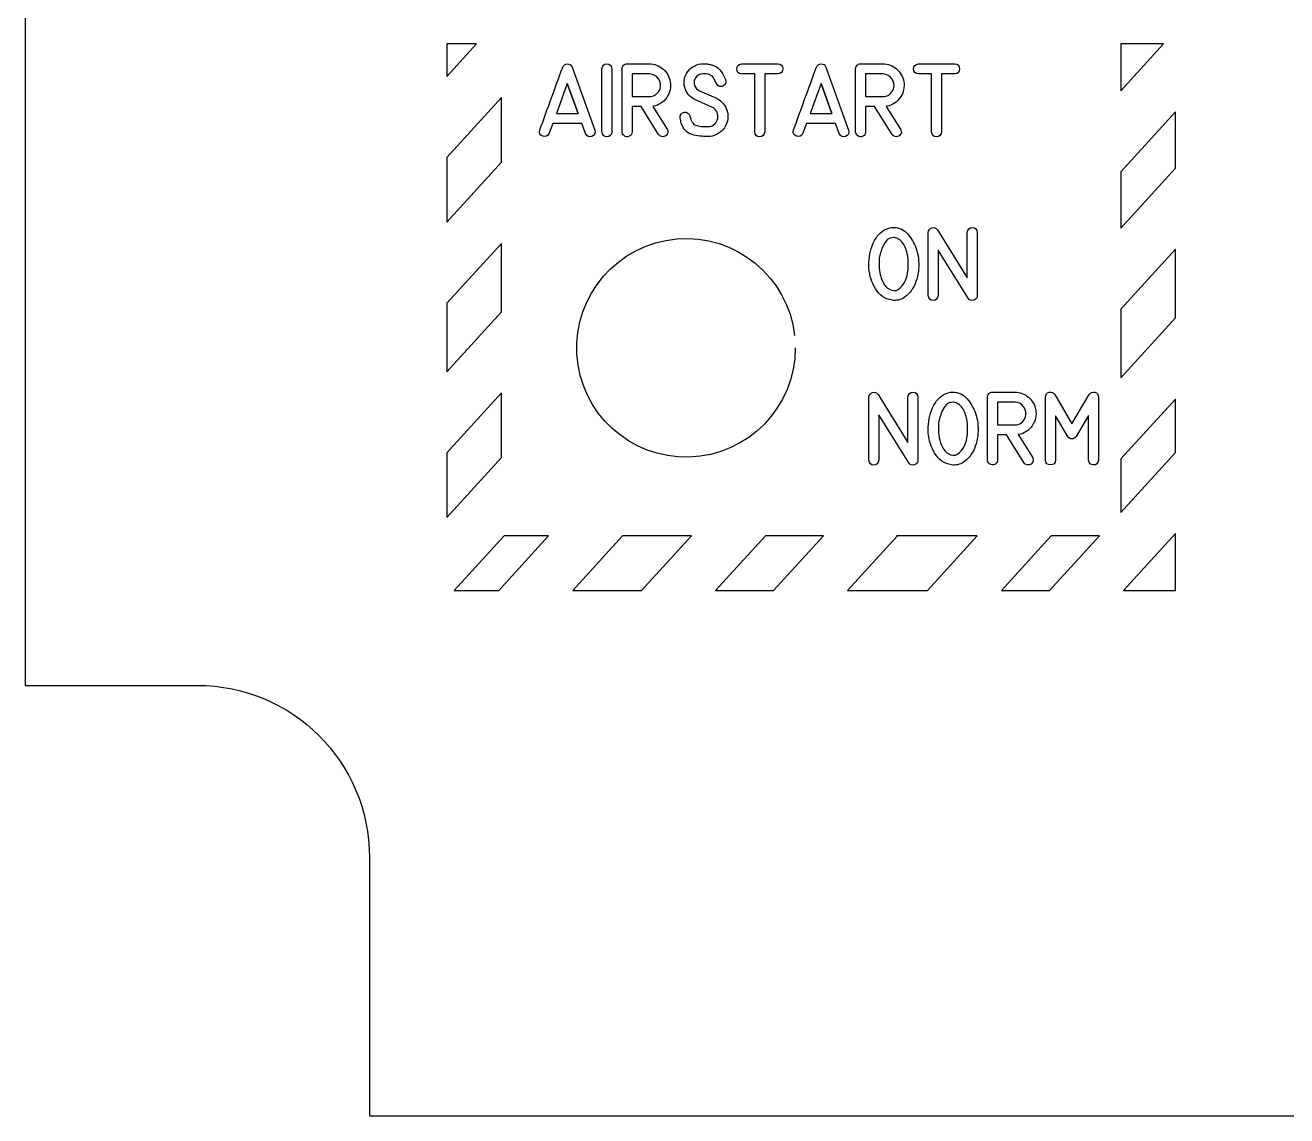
# Model space of a CAD drawing. Extents: x -85 to 801, y 107 to 738.
# Drawn here: x 368.8 to 576.5, y 126.4 to 306 of the extents above; entities that cross this region are included whole.
import ezdxf

# ---------------------------------------------------------------- set-up
doc = ezdxf.new("R2010")
doc.units = 0
doc.layers.add('Layer_1', color=7, linetype='CONTINUOUS')

msp = doc.modelspace()

# ---------------------------------------------------------------- linework, layer by layer
at = {"layer": 'Layer_1', "color": 7}
for points in [[(397.110813, 404.019836), (368.764469, 404.019836), (368.764469, 399.617972), (368.764469, 197.232236), (397.110813, 197.232236)], [(467.889846, 299.591575), (471.52851, 299.591575)], [(480.416825, 299.590894), (481.061367, 299.573887)], [(486.768671, 299.591461), (492.715928, 299.591461)], [(506.350772, 299.591688), (509.989436, 299.591688)], [(515.901458, 299.591461), (521.848715, 299.591461)], [(458.831197, 299.052397), (462.587046, 288.693014)], [(463.741342, 288.400054), (463.741342, 298.759408)], [(465.405392, 298.759408), (465.405392, 288.400054)], [(467.069471, 288.4176), (467.069471, 298.771115)], [(471.610431, 297.939118), (468.721757, 297.939118), (468.721757, 294.189109), (471.528454, 294.189109)], [(481.278019, 297.868734), (480.897156, 297.93308), (480.358091, 297.950088)], [(488.919061, 288.411761), (488.919061, 297.939118), (486.768671, 297.939118)], [(492.715928, 297.939118), (490.571405, 297.939118), (490.571405, 288.411761)], [(500.620224, 299.052397), (504.376072, 288.693014)], [(505.530397, 288.417713), (505.530397, 298.771228)], [(510.071329, 297.939118), (507.182655, 297.939118), (507.182655, 294.189109), (509.989351, 294.189109)], [(518.051849, 288.411761), (518.051849, 297.939118), (515.901458, 297.939118)], [(521.848715, 297.939118), (519.704192, 297.939118), (519.704192, 288.411761)], [(479.672447, 295.231266), (479.736794, 295.202069), (479.807093, 295.172872), (482.514775, 293.978183)], [(481.852375, 292.471824), (479.139477, 293.661298), (479.051603, 293.708069)], [(482.514775, 293.978183), (482.608602, 293.93708), (482.71405, 293.884356), (482.807877, 293.831631)], [(473.075348, 287.978287), (470.186646, 292.542633), (468.721814, 292.542633), (468.721814, 288.417628)], [(472.225776, 292.607206), (472.114375, 292.590198), (474.469852, 288.862951)], [(478.225899, 291.048293), (478.242907, 290.995569)], [(511.536246, 287.978287), (508.647572, 292.542746), (507.18274, 292.542746), (507.18274, 288.417742)], [(510.686702, 292.60732), (510.575301, 292.590312), (512.93075, 288.862951)], [(461.034312, 288.1188), (460.430787, 289.794586), (455.655402, 289.794586), (455.06948, 288.159817)], [(502.823339, 288.1188), (502.219814, 289.794586), (497.444428, 289.794586), (496.858507, 288.159817)], [(519.003865, 272.244756), (523.925745, 264.34046), (523.925745, 271.805301)], [(517.48628, 261.457654), (517.48628, 271.805301)], [(525.578088, 271.805301), (525.578088, 261.457654)], [(524.060504, 261.024038), (519.138624, 268.916627), (519.138624, 261.457654)], [(528.080287, 245.53372), (531.718951, 245.53372)], [(507.712989, 234.342397), (507.712989, 244.690044)], [(509.230573, 245.129499), (514.152425, 237.225203), (514.152425, 244.690044)], [(515.804769, 244.690044), (515.804769, 234.342397)], [(527.259912, 234.360057), (527.259912, 244.713572)], [(531.800816, 243.881433), (528.912142, 243.881433), (528.912142, 240.131452), (531.718838, 240.131452)], [(536.810457, 234.354104), (536.810457, 244.701751)], [(538.351455, 245.135339), (541.16983, 240.289654), (544.017487, 245.135339)], [(545.546778, 244.701751), (545.546948, 234.354104)], [(514.287213, 233.908809), (509.365332, 241.80137), (509.365332, 234.342397)], [(540.460998, 238.233005), (538.46297, 241.654876), (538.468639, 234.354104)], [(543.894605, 234.354104), (543.894605, 241.67245), (541.884841, 238.233005)], [(533.265761, 233.92063), (530.377087, 238.48509), (528.912255, 238.48509), (528.912255, 234.360085)], [(532.416217, 238.549351), (532.304816, 238.532343), (534.660236, 234.805294)], [(425.457184, 168.884589), (425.457184, 161.799137), (425.457184, 154.712211), (425.457184, 126.364564), (744.072435, 126.364564), (744.072435, 154.712211), (744.072435, 161.799137), (744.072435, 168.884589)]]:
    msp.add_lwpolyline(points, dxfattribs=at)
for points in [[(438.217852, 302.869276), (438.217852, 297.522595), (443.097241, 302.869276)], [(549.219288, 302.869276), (549.219288, 295.162753), (556.252016, 302.869276)], [(459.833131, 291.441061), (458.051896, 296.362942), (456.258926, 291.441061)], [(458.051896, 296.362942), (459.833131, 291.441061)], [(501.622157, 291.441061), (499.840923, 296.362942), (498.047953, 291.441061)], [(499.840923, 296.362942), (501.622157, 291.441061)], [(447.217852, 294.033345), (438.217852, 284.172009), (438.217852, 273.522614), (447.217852, 283.385395)], [(558.219288, 291.673474), (549.219288, 281.812167), (549.219288, 272.54262), (558.219288, 282.403956)], [(453.528454, 288.722324)], [(488.919061, 288.411761)], [(495.31748, 288.722324)], [(518.051849, 288.411761)], [(511.80857, 270.984983)], [(447.217852, 270.033335), (438.217852, 260.172028), (438.217852, 248.889798), (447.217852, 258.751106)], [(515.505827, 269.19788)], [(558.219288, 269.05337), (549.219288, 259.192035), (549.219288, 247.881969), (558.219288, 257.743304)], [(447.217852, 245.401994), (438.217852, 235.540687), (438.217852, 224.889789), (447.217852, 234.751124)], [(521.582173, 243.869726)], [(558.219288, 244.391272), (549.219288, 234.529937), (549.219288, 225.721814), (558.219288, 235.58315)], [(525.279373, 242.082624)], [(447.644098, 221.869276), (439.43074, 212.869276), (446.752035, 212.869276), (454.965392, 221.869276)], [(467.149975, 221.869276), (458.936589, 212.869276), (470.281805, 212.869276), (478.495191, 221.869276)], [(490.678299, 221.869276), (482.464913, 212.869276), (492.028866, 212.869276), (500.242252, 221.869276)], [(512.292047, 221.869276), (512.365181, 221.801811), (504.213335, 212.869191), (517.364702, 212.869191), (525.578088, 221.869191)], [(537.761282, 221.869276), (529.547924, 212.869276), (537.488844, 212.869276), (545.703676, 221.869276)], [(558.219288, 222.232564), (549.673398, 212.869276), (552.217833, 212.869276), (558.219288, 212.869276)]]:
    msp.add_lwpolyline(points, close=True, dxfattribs=at)
for points in [[(457.29017, 299.052397), (457.419052, 299.407861), (457.674917, 299.58755), (458.057764, 299.591461)], [(458.057764, 299.591461), (458.440573, 299.595241), (458.698384, 299.415553), (458.831197, 299.052397)], [(463.741342, 298.759408), (463.823357, 299.310198), (464.098753, 299.585594), (464.567528, 299.585594)], [(464.567528, 299.585594), (465.040176, 299.589373), (465.319465, 299.313978), (465.405392, 298.759408)], [(467.069471, 298.771115), (467.069471, 298.997679), (467.147613, 299.191039), (467.303896, 299.351197)], [(467.303896, 299.351197), (467.463959, 299.511449), (467.659276, 299.591575), (467.889846, 299.591575)], [(471.52851, 299.591575), (472.403509, 299.591575), (473.163269, 299.312277), (473.807792, 298.753682)], [(477.944164, 298.395581), (478.573077, 299.192457), (479.397298, 299.590894), (480.416825, 299.590894)], [(481.061367, 299.573887), (481.272302, 299.534769), (481.475424, 299.495745), (481.670731, 299.456816)], [(481.670731, 299.456816), (481.866038, 299.421666), (482.063301, 299.359209), (482.26252, 299.269446)], [(482.26252, 299.269446), (482.754709, 299.03897), (483.13166, 298.722567), (483.393373, 298.320236)], [(485.948353, 298.759408), (485.952132, 299.267225), (486.225572, 299.544576), (486.768671, 299.591461)], [(492.715928, 299.591461), (493.254983, 299.548564), (493.52451, 299.271213), (493.52451, 298.759408)], [(499.079197, 299.052397), (499.208079, 299.407861), (499.463943, 299.58755), (499.846791, 299.591461)], [(499.846791, 299.591461), (500.2296, 299.595241), (500.487411, 299.415553), (500.620224, 299.052397)], [(505.530397, 298.771228), (505.530397, 298.997792), (505.608539, 299.191153), (505.764822, 299.35131)], [(505.764822, 299.35131), (505.924885, 299.511562), (506.120202, 299.591688), (506.350772, 299.591688)], [(509.989436, 299.591688), (510.864435, 299.591688), (511.624195, 299.312391), (512.268718, 298.753795)], [(515.08114, 298.759408), (515.08492, 299.267225), (515.358359, 299.544576), (515.901458, 299.591461)], [(521.848715, 299.591461), (522.38777, 299.548564), (522.657298, 299.271213), (522.657298, 298.759408)], [(455.403458, 293.884413), (456.032372, 295.607083), (456.661276, 297.329745), (457.29017, 299.052397)], [(473.063556, 297.130507), (472.711984, 297.618803), (472.227609, 297.88834), (471.610431, 297.939118)], [(473.315556, 295.501606), (473.499052, 296.103175), (473.415052, 296.646142), (473.063556, 297.130507)], [(473.807792, 298.753682), (474.452334, 298.198998), (474.852728, 297.493918), (475.008973, 296.638441)], [(477.39926, 295.706126), (477.137528, 296.706132), (477.319162, 297.602617), (477.944164, 298.395581)], [(479.15691, 297.270397), (478.969446, 296.98525), (478.899146, 296.666891), (478.946013, 296.31532)], [(480.358091, 297.950088), (479.834646, 297.942529), (479.434252, 297.715965), (479.15691, 297.270397)], [(481.541641, 297.769238), (481.463594, 297.800419), (481.37572, 297.833584), (481.278019, 297.868734)], [(481.793641, 297.634592), (481.707657, 297.697143), (481.623657, 297.742025), (481.541641, 297.769238)], [(482.274113, 297.042803), (482.160728, 297.281083), (482.00057, 297.478346), (481.793641, 297.634592)], [(483.393373, 298.320236), (483.655106, 297.917887), (483.891439, 297.482334), (484.102375, 297.013578)], [(486.768671, 297.939118), (486.221792, 297.982016), (485.948353, 298.255446), (485.948353, 298.759408)], [(493.52451, 298.759408), (493.52829, 298.251609), (493.258762, 297.97818), (492.715928, 297.939118)], [(497.192485, 293.884413), (497.821398, 295.607083), (498.450302, 297.329745), (499.079197, 299.052397)], [(511.524454, 297.130507), (511.172882, 297.618803), (510.688507, 297.88834), (510.071329, 297.939118)], [(511.776454, 295.501606), (511.95995, 296.103175), (511.87595, 296.646142), (511.524454, 297.130507)], [(512.268718, 298.753795), (512.91326, 298.199112), (513.313654, 297.494031), (513.469899, 296.638554)], [(515.901458, 297.939118), (515.35458, 297.982016), (515.08114, 298.255446), (515.08114, 298.759408)], [(522.657298, 298.759408), (522.661077, 298.251609), (522.39155, 297.97818), (521.848715, 297.939118)], [(472.629997, 294.552397), (472.969852, 294.794589), (473.198372, 295.110992), (473.315556, 295.501606)], [(475.008973, 296.638441), (475.173005, 295.720469), (474.977688, 294.861099), (474.423024, 294.060331)], [(479.051603, 293.708069), (478.164869, 294.176825), (477.614088, 294.842844), (477.39926, 295.706126)], [(478.946013, 296.31532), (479.000627, 295.881732), (479.203748, 295.545798), (479.555376, 295.307518)], [(479.555376, 295.307518), (479.570494, 295.29618), (479.588069, 295.282479), (479.608101, 295.266416)], [(479.608101, 295.266416), (479.627565, 295.255077), (479.649014, 295.243361), (479.672447, 295.231266)], [(482.602224, 296.351405), (482.500743, 296.57795), (482.391373, 296.808416), (482.274113, 297.042803)], [(483.158863, 295.882639), (482.916671, 295.937254), (482.731124, 296.093509), (482.602224, 296.351405)], [(483.826847, 296.011616), (483.623717, 295.867049), (483.401055, 295.824057), (483.158863, 295.882639)], [(483.949871, 296.117065), (483.899036, 296.06623), (483.858028, 296.03108), (483.826847, 296.011616)], [(484.096422, 296.339868), (484.049556, 296.242167), (484.000706, 296.167899), (483.949871, 296.117065)], [(484.155099, 296.861357), (484.197997, 296.669943), (484.178438, 296.496113), (484.096422, 296.339868)], [(484.102375, 297.013578), (484.121839, 296.97068), (484.139414, 296.91994), (484.155099, 296.861357)], [(511.090923, 294.552397), (511.430759, 294.794589), (511.659269, 295.110992), (511.776454, 295.501606)], [(513.469899, 296.638554), (513.633931, 295.720583), (513.438614, 294.861213), (512.88395, 294.060444)], [(453.528454, 288.722324), (454.153455, 290.444976), (454.778457, 292.165672), (455.403458, 293.884413)], [(471.528454, 294.189109), (471.926891, 294.189109), (472.294072, 294.310205), (472.629997, 294.552397)], [(474.423024, 294.060331), (473.872252, 293.263455), (473.139836, 292.77908), (472.225776, 292.607206)], [(482.807877, 293.831631), (482.835279, 293.812167), (482.86457, 293.792608), (482.895751, 293.772954)], [(482.895751, 293.772954), (482.930901, 293.757836), (482.964066, 293.740261), (482.995247, 293.72023)], [(482.995247, 293.72023), (483.76869, 293.212413), (484.247206, 292.509288), (484.430797, 291.610857)], [(495.31748, 288.722324), (495.942482, 290.444976), (496.567483, 292.165672), (497.192485, 293.884413)], [(509.989351, 294.189109), (510.387789, 294.189109), (510.75498, 294.310205), (511.090923, 294.552397)], [(512.88395, 294.060444), (512.333178, 293.263569), (511.600762, 292.779194), (510.686702, 292.60732)], [(476.637874, 290.632337), (476.579291, 290.913591), (476.647701, 291.161631), (476.843102, 291.37646)], [(476.843102, 291.37646), (477.042321, 291.591307), (477.288416, 291.673323), (477.581386, 291.622507)], [(477.581386, 291.622507), (477.889965, 291.559956), (478.104803, 291.368551), (478.225899, 291.048293)], [(478.242907, 290.995569), (478.430372, 290.147915), (478.756545, 289.642054), (479.221427, 289.477984)], [(482.297698, 292.19658), (482.184312, 292.29428), (482.035871, 292.386028), (481.852375, 292.471824)], [(482.807452, 291.329405), (482.721468, 291.677065), (482.55155, 291.966123), (482.297698, 292.19658)], [(482.748775, 290.33331), (482.873688, 290.653625), (482.893247, 290.985657), (482.807452, 291.329405)], [(484.430797, 291.610857), (484.501096, 291.259285), (484.516687, 290.897953), (484.477569, 290.52686)], [(474.469852, 288.862951), (474.719849, 288.42154), (474.64955, 288.050447), (474.258954, 287.749672)], [(476.719795, 290.222164), (476.696362, 290.358983), (476.669055, 290.495707), (476.637874, 290.632337)], [(476.825244, 289.823754), (476.778378, 289.952636), (476.743228, 290.085439), (476.719795, 290.222164)], [(478.588904, 287.954589), (477.764683, 288.188976), (477.176797, 288.812031), (476.825244, 289.823754)], [(479.221427, 289.477984), (479.690183, 289.313953), (480.340573, 289.239685), (481.172598, 289.255181)], [(481.172598, 289.255181), (481.938217, 289.255181), (482.463609, 289.614557), (482.748775, 290.33331)], [(483.915061, 289.050293), (483.606482, 288.601077), (483.217814, 288.253427), (482.749058, 288.007342)], [(484.477569, 290.52686), (484.415017, 289.995609), (484.227515, 289.50342), (483.915061, 289.050293)], [(512.93075, 288.862951), (513.180746, 288.42154), (513.110447, 288.050447), (512.719852, 287.749672)], [(454.003058, 287.673506), (453.542126, 287.845285), (453.383924, 288.194891), (453.528454, 288.722324)], [(455.06948, 288.159817), (454.819483, 287.667628), (454.464009, 287.505524), (454.003058, 287.673506)], [(462.083131, 287.62662), (461.630022, 287.466369), (461.280416, 287.630428), (461.034312, 288.1188)], [(462.587046, 288.693014), (462.704211, 288.142243), (462.536239, 287.786778), (462.083131, 287.62662)], [(464.567528, 287.579735), (464.098772, 287.579735), (463.823376, 287.853175), (463.741342, 288.400054)], [(465.405392, 288.400054), (465.319408, 287.849282), (465.04012, 287.575843), (464.567528, 287.579735)], [(467.391742, 287.767219), (467.176894, 287.927282), (467.069471, 288.144076), (467.069471, 288.4176)], [(468.258917, 287.679345), (467.950318, 287.530809), (467.66126, 287.560101), (467.391742, 287.767219)], [(468.721814, 288.417628), (468.721814, 288.077792), (468.567515, 287.831698), (468.258917, 287.679345)], [(473.608545, 287.615027), (473.366353, 287.657924), (473.18862, 287.779011), (473.075348, 287.978287)], [(474.258954, 287.749672), (474.07149, 287.616822), (473.854687, 287.57194), (473.608545, 287.615027)], [(481.184589, 287.608904), (480.278353, 287.608904), (479.413124, 287.724132), (478.588904, 287.954589)], [(482.749058, 288.007342), (482.245153, 287.741717), (481.723663, 287.608904), (481.184589, 287.608904)], [(489.704202, 287.591471), (489.219836, 287.59903), (488.958123, 287.87246), (488.919061, 288.411761)], [(490.571405, 288.411761), (490.481641, 287.857077), (490.192573, 287.583647), (489.704202, 287.591471)], [(495.792085, 287.673506), (495.331153, 287.845285), (495.172951, 288.194891), (495.31748, 288.722324)], [(496.858507, 288.159817), (496.60851, 287.667628), (496.253036, 287.505524), (495.792085, 287.673506)], [(503.872157, 287.62662), (503.419049, 287.466369), (503.069443, 287.630428), (502.823339, 288.1188)], [(504.376072, 288.693014), (504.493238, 288.142243), (504.325266, 287.786778), (503.872157, 287.62662)], [(505.852668, 287.767332), (505.63782, 287.927395), (505.530397, 288.144189), (505.530397, 288.417713)], [(506.719843, 287.679458), (506.411244, 287.530923), (506.122186, 287.560214), (505.852668, 287.767332)], [(507.18274, 288.417742), (507.18274, 288.077906), (507.028441, 287.831811), (506.719843, 287.679458)], [(512.069443, 287.615027), (511.827269, 287.657924), (511.649537, 287.779011), (511.536246, 287.978287)], [(512.719852, 287.749672), (512.532387, 287.616822), (512.315584, 287.57194), (512.069443, 287.615027)], [(518.836989, 287.591471), (518.352624, 287.59903), (518.09091, 287.87246), (518.051849, 288.411761)], [(519.704192, 288.411761), (519.614428, 287.857077), (519.325361, 287.583647), (518.836989, 287.591471)], [(508.246072, 269.643175), (508.67966, 270.838488), (509.369112, 271.707628), (510.314428, 272.250595)], [(510.314428, 272.250595), (510.775361, 272.51622), (511.25778, 272.649033), (511.761685, 272.649033)], [(511.761685, 272.649033), (512.72263, 272.649033), (513.507789, 272.285754), (514.117162, 271.559197)], [(517.48628, 271.805301), (517.544863, 272.211543), (517.751896, 272.479115), (518.10738, 272.608016)], [(518.10738, 272.608016), (518.466756, 272.736898), (518.765584, 272.615811), (519.003865, 272.244756)], [(523.925745, 271.805301), (524.000013, 272.363896), (524.283213, 272.639282), (524.775345, 272.631458)], [(524.775345, 272.631458), (525.271446, 272.627679), (525.539027, 272.352293), (525.578088, 271.805301)], [(459.632098, 251.799506), (459.077689, 261.5253), (466.361302, 269.927258), (476.067373, 270.758296)], [(476.067373, 270.758296), (485.773446, 271.589342), (494.379341, 264.547854), (495.48634, 254.86937)], [(511.80857, 270.984983), (511.089817, 270.984983), (510.544894, 270.598261), (510.173802, 269.824819)], [(512.078145, 270.949833), (512.000098, 270.973266), (511.910239, 270.984983), (511.80857, 270.984983)], [(513.46097, 269.830687), (513.136743, 270.416627), (512.675802, 270.789676), (512.078145, 270.949833)], [(514.117162, 271.559197), (514.726535, 270.836532), (515.189424, 270.049427), (515.505827, 269.19788)], [(507.73629, 265.957625), (507.646526, 267.219345), (507.816454, 268.447861), (508.246072, 269.643175)], [(510.173802, 269.824819), (509.806602, 269.051376), (509.57418, 268.391225), (509.476535, 267.844365)], [(514.111351, 267.86194), (514.001934, 268.592409), (513.78514, 269.248658), (513.46097, 269.830687)], [(515.505827, 269.19788), (515.865203, 268.115839), (515.999972, 266.992791), (515.910132, 265.828734)], [(509.476535, 267.844365), (509.402268, 267.445928), (509.374961, 266.963499), (509.394614, 266.39708)], [(509.394614, 266.39708), (509.414079, 265.83068), (509.496094, 265.270139), (509.640661, 264.715455)], [(514.164076, 265.6764), (514.242123, 266.406869), (514.224548, 267.135383), (514.111351, 267.86194)], [(508.820287, 262.529915), (508.191373, 263.557247), (507.830041, 264.699817), (507.73629, 265.957625)], [(509.640661, 264.715455), (509.785228, 264.164665), (510.002022, 263.666617), (510.291043, 263.221313)], [(512.839871, 262.664674), (513.238309, 263.055307), (513.539083, 263.469373), (513.742195, 263.906872)], [(513.742195, 263.906872), (513.949238, 264.356088), (514.089865, 264.945931), (514.164076, 265.6764)], [(515.910132, 265.828734), (515.824148, 264.664677), (515.505789, 263.602176), (514.955055, 262.641231)], [(511.539024, 260.678353), (510.355427, 260.885376), (509.449181, 261.502564), (508.820287, 262.529915)], [(510.291043, 263.221313), (510.580101, 262.779902), (510.959008, 262.486932), (511.427764, 262.342403)], [(511.427764, 262.342403), (511.974643, 262.170624), (512.445345, 262.278047), (512.839871, 262.664674)], [(514.955055, 262.641231), (514.607395, 262.043575), (514.132781, 261.535767), (513.531213, 261.117808)], [(513.531213, 261.117808), (512.929644, 260.69983), (512.265581, 260.553345), (511.539024, 260.678353)], [(518.306598, 260.637335), (517.841754, 260.637335), (517.568315, 260.910775), (517.48628, 261.457654)], [(519.138624, 261.457654), (519.052639, 260.910775), (518.775298, 260.637335), (518.306598, 260.637335)], [(524.980431, 260.672485), (524.585887, 260.563068), (524.279244, 260.680252), (524.060504, 261.024038)], [(525.578088, 261.457654), (525.578088, 261.047499), (525.378869, 260.785776), (524.980431, 260.672485)], [(478.115348, 234.831203), (468.377715, 234.55388), (460.186503, 242.073713), (459.632098, 251.799506)], [(495.602929, 252.823918), (495.602935, 243.082343), (487.852975, 235.108523), (478.115348, 234.831203)], [(507.712989, 244.690044), (507.771572, 245.096287), (507.978605, 245.363858), (508.334088, 245.492759)], [(508.334088, 245.492759), (508.693465, 245.621641), (508.992293, 245.500554), (509.230573, 245.129499)], [(514.152425, 244.690044), (514.226693, 245.248639), (514.509902, 245.524025), (515.002054, 245.516202)], [(515.002054, 245.516202), (515.498135, 245.512422), (515.765707, 245.237036), (515.804769, 244.690044)], [(520.087975, 245.135339), (520.548907, 245.400964), (521.031326, 245.533776), (521.535231, 245.533776)], [(521.535231, 245.533776), (522.496176, 245.533776), (523.281335, 245.170498), (523.890709, 244.44394)], [(527.259912, 244.713572), (527.259912, 244.940135), (527.338054, 245.133487), (527.494337, 245.293625)], [(527.494337, 245.293625), (527.6544, 245.453688), (527.849717, 245.53372), (528.080287, 245.53372)], [(531.718951, 245.53372), (532.59395, 245.53372), (533.35371, 245.254422), (533.998233, 244.695827)], [(536.810457, 244.701751), (536.841638, 245.150967), (537.038901, 245.418548), (537.402246, 245.504494)], [(537.402246, 245.504494), (537.765534, 245.594258), (538.081937, 245.471206), (538.351455, 245.135339)], [(544.017487, 245.135339), (544.287005, 245.471282), (544.599506, 245.594334), (544.954989, 245.504494)], [(544.954989, 245.504494), (545.314346, 245.414731), (545.511609, 245.14715), (545.546778, 244.701751)], [(518.019619, 242.527918), (518.453206, 243.723231), (519.142658, 244.592372), (520.087975, 245.135339)], [(521.582117, 243.869726), (520.863364, 243.869726), (520.318441, 243.483005), (519.947348, 242.709562)], [(521.851748, 243.834576), (521.773701, 243.858009), (521.683843, 243.869726), (521.582173, 243.869726)], [(523.234545, 242.71543), (522.910318, 243.30137), (522.449386, 243.674419), (521.851748, 243.834576)], [(523.890709, 244.44394), (524.500082, 243.721294), (524.96297, 242.934189), (525.279373, 242.082624)], [(533.25394, 243.07285), (532.902369, 243.561128), (532.417994, 243.830655), (531.800816, 243.881433)], [(533.998233, 244.695827), (534.642775, 244.141143), (535.043169, 243.436072), (535.199414, 242.580614)], [(517.509865, 238.842397), (517.419912, 240.104117), (517.58983, 241.332624), (518.019619, 242.527918)], [(519.947348, 242.709562), (519.580167, 241.936139), (519.347745, 241.275987), (519.250082, 240.729109)], [(523.884926, 240.746683), (523.775509, 241.477153), (523.558715, 242.133402), (523.234545, 242.71543)], [(525.279373, 242.082624), (525.63875, 241.000583), (525.773518, 239.877534), (525.683679, 238.713477)], [(532.820381, 240.49474), (533.160236, 240.736913), (533.388756, 241.053317), (533.50594, 241.44395)], [(533.50594, 241.44395), (533.689625, 242.045518), (533.605625, 242.588485), (533.25394, 243.07285)], [(535.199414, 242.580614), (535.363446, 241.662643), (535.168129, 240.803263), (534.613465, 240.002476)], [(519.250082, 240.729109), (519.175814, 240.330671), (519.148507, 239.848252), (519.168161, 239.281852)], [(519.168161, 239.281852), (519.187625, 238.715433), (519.269641, 238.154882), (519.414208, 237.600198)], [(523.93765, 238.561143), (524.015698, 239.291613), (523.998123, 240.020126), (523.884926, 240.746683)], [(531.718838, 240.131452), (532.117276, 240.131452), (532.484457, 240.252548), (532.820381, 240.49474)], [(534.613465, 240.002476), (534.062693, 239.2056), (533.330277, 238.721225), (532.416217, 238.549351)], [(518.593833, 235.414658), (517.964939, 236.441991), (517.603616, 237.58457), (517.509865, 238.842397)], [(519.414208, 237.600198), (519.558775, 237.049427), (519.775569, 236.55138), (520.064589, 236.106057)], [(523.51577, 236.791616), (523.722794, 237.240831), (523.86342, 237.830674), (523.93765, 238.561143)], [(525.683679, 238.713477), (525.597694, 237.54942), (525.279335, 236.48692), (524.728602, 235.525975)], [(541.164132, 237.828728), (540.902419, 237.817389), (540.668041, 237.952148), (540.460998, 238.233005)], [(541.884841, 238.233005), (541.669994, 237.975203), (541.429757, 237.840444), (541.164132, 237.828728)], [(521.312598, 233.563096), (520.129002, 233.77012), (519.222746, 234.387307), (518.593833, 235.414658)], [(520.064589, 236.106057), (520.353666, 235.664646), (520.732573, 235.371676), (521.20131, 235.227146)], [(521.20131, 235.227146), (521.748189, 235.055178), (522.218891, 235.162602), (522.613417, 235.549417)], [(522.613417, 235.549417), (523.011855, 235.94005), (523.312639, 236.354117), (523.51577, 236.791616)], [(524.728602, 235.525975), (524.380942, 234.928318), (523.906337, 234.42051), (523.304787, 234.002551)], [(534.660236, 234.805294), (534.910233, 234.363883), (534.839934, 233.992781), (534.449339, 233.691987)], [(508.533307, 233.522079), (508.068463, 233.522079), (507.795024, 233.795518), (507.712989, 234.342397)], [(509.365332, 234.342397), (509.279348, 233.795518), (509.002006, 233.522079), (508.533307, 233.522079)], [(515.207112, 233.557228), (514.812586, 233.447811), (514.505953, 233.565005), (514.287213, 233.908809)], [(515.804769, 234.342397), (515.804769, 233.932243), (515.60555, 233.67052), (515.207112, 233.557228)], [(523.304787, 234.002551), (522.703219, 233.584573), (522.039156, 233.438088), (521.312598, 233.563096)], [(527.582183, 233.709676), (527.367335, 233.869739), (527.259912, 234.086532), (527.259912, 234.360057)], [(528.449357, 233.621802), (528.140759, 233.473266), (527.851701, 233.502557), (527.582183, 233.709676)], [(528.912255, 234.360085), (528.912255, 234.02023), (528.757956, 233.774135), (528.449357, 233.621802)], [(533.798957, 233.557342), (533.556765, 233.600239), (533.379033, 233.721335), (533.265761, 233.92063)], [(534.449339, 233.691987), (534.261874, 233.559137), (534.04508, 233.514255), (533.798957, 233.557342)], [(537.619039, 233.539654), (537.119046, 233.543433), (536.849518, 233.814917), (536.810457, 234.354104)], [(538.468639, 234.354104), (538.406088, 233.811137), (538.122888, 233.539654), (537.619039, 233.539654)], [(544.714923, 233.533786), (544.250079, 233.537565), (543.976639, 233.811005), (543.894605, 234.354104)], [(545.546948, 234.354104), (545.460964, 233.807225), (545.183622, 233.533786), (544.714923, 233.533786)], [(397.110813, 197.232236), (412.814863, 197.232236), (425.457184, 184.588498), (425.457184, 168.884589)]]:
    msp.add_open_spline(points, degree=3, dxfattribs=at)

doc.saveas('drawing.dxf')
